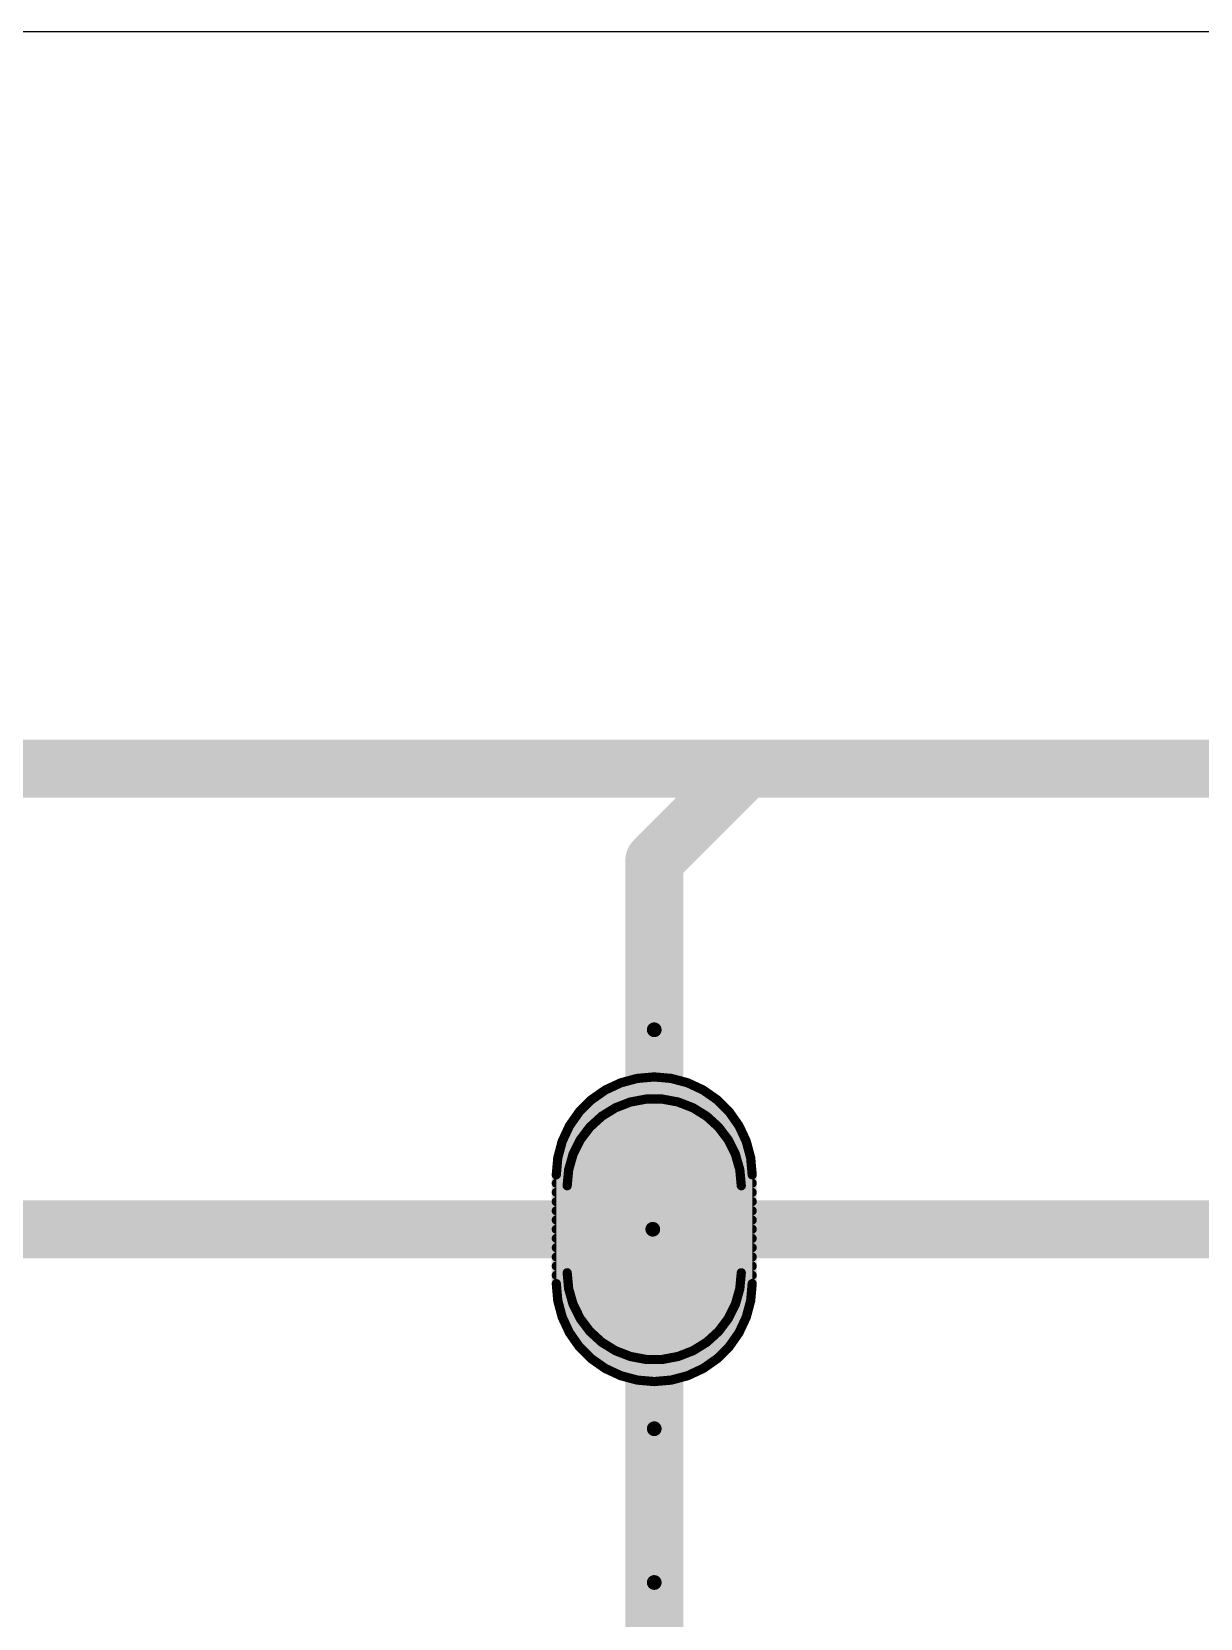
# Model space of a CAD drawing. Extents: x 1 to 105, y 18 to 66.
# Drawn here: x 34.6 to 50.71, y 44.17 to 66.04 of the extents above; entities that cross this region are included whole.
import ezdxf

# ---------------------------------------------------------------- set-up
doc = ezdxf.new("R2010")
doc.units = 0
for name, color, linetype in [('17', 122, 'CONTINUOUS'), ('2', 41, 'CONTINUOUS'), ('20', 31, 'CONTINUOUS'), ('23', 53, 'CONTINUOUS'), ('29', 251, 'CONTINUOUS'), ('30', 251, 'CONTINUOUS'), ('4', 41, 'CONTINUOUS'), ('44', 251, 'CONTINUOUS'), ('5', 83, 'CONTINUOUS')]:
    doc.layers.add(name, color=color, linetype=linetype)

# ---------------------------------------------------------------- blocks, each defined once
blk = doc.blocks.new('RECT')
blk.add_solid([(-0.5, -0.5), (0.5, -0.5), (-0.5, 0.5), (0.5, 0.5)])
blk = doc.blocks.new('ROUNDP')
at = {"const_width": 0.5}
blk.add_lwpolyline([(0, -0.25, 1), (0, 0.25, 1), (0, -0.25)], format="xyb", dxfattribs=at)

msp = doc.modelspace()

# ---------------------------------------------------------------- linework, layer by layer
at = {"layer": '2', "const_width": 0.127}
for points in [[(42.9456, 51.6095), (42.7183, 51.5486)], [(42.7683, 51.562), (43.5917, 51.562)], [(43.18, 51.63), (42.9456, 51.6095)], [(43.4144, 51.6095), (43.18, 51.63)], [(43.6417, 51.5486), (43.4144, 51.6095)], [(42.505, 51.4491), (42.3122, 51.3142)], [(42.4848, 51.435), (43.8752, 51.435)], [(42.7183, 51.5486), (42.505, 51.4491)], [(43.855, 51.4491), (43.6417, 51.5486)], [(44.0478, 51.3142), (43.855, 51.4491)], [(42.1458, 51.1478), (42.0109, 50.955)], [(42.3122, 51.3142), (42.1458, 51.1478)], [(42.1791, 51.181), (44.1809, 51.181)], [(42.3061, 51.308), (44.0539, 51.308)], [(44.2142, 51.1478), (44.0478, 51.3142)], [(44.3491, 50.955), (44.2142, 51.1478)], [(42.0109, 50.955), (41.9114, 50.7417)], [(41.9978, 50.927), (44.3622, 50.927)], [(42.0802, 51.054), (44.2798, 51.054)], [(44.4486, 50.7417), (44.3491, 50.955)], [(41.9114, 50.7417), (41.8505, 50.5144)], [(41.9386, 50.8), (44.4214, 50.8)], [(44.5095, 50.5144), (44.4486, 50.7417)], [(41.8505, 50.5144), (41.83, 50.28)], [(41.859, 50.546), (44.501, 50.546)], [(41.893, 50.673), (44.467, 50.673)], [(44.53, 50.28), (44.5095, 50.5144)], [(41.83, 50.28), (41.83, 48.78)], [(41.8311, 50.292), (44.529, 50.292)], [(41.8422, 50.419), (44.5178, 50.419)], [(44.53, 48.78), (44.53, 50.28)], [(41.83, 50.165), (44.53, 50.165)], [(41.83, 50.038), (44.53, 50.038)], [(41.83, 49.911), (44.53, 49.911)], [(41.83, 49.784), (44.53, 49.784)], [(41.83, 49.657), (44.53, 49.657)], [(41.83, 49.53), (44.53, 49.53)], [(41.83, 49.403), (44.53, 49.403)], [(41.83, 49.276), (44.53, 49.276)], [(41.83, 49.149), (44.53, 49.149)], [(41.83, 49.022), (44.53, 49.022)], [(41.83, 48.895), (44.53, 48.895)], [(41.83, 48.78), (41.8505, 48.5456)], [(41.831, 48.768), (44.529, 48.768)], [(44.5095, 48.5456), (44.53, 48.78)], [(41.8422, 48.641), (44.5178, 48.641)], [(41.8505, 48.5456), (41.9114, 48.3183)], [(41.859, 48.514), (44.501, 48.514)], [(44.4486, 48.3183), (44.5095, 48.5456)], [(41.893, 48.387), (44.467, 48.387)], [(41.9114, 48.3183), (42.0109, 48.105)], [(44.3491, 48.105), (44.4486, 48.3183)], [(41.9386, 48.26), (44.4214, 48.26)], [(41.9978, 48.133), (44.3622, 48.133)], [(42.0109, 48.105), (42.1458, 47.9122)], [(44.2142, 47.9122), (44.3491, 48.105)], [(42.0802, 48.006), (44.2798, 48.006)], [(42.1458, 47.9122), (42.3122, 47.7458)], [(42.1791, 47.879), (44.1809, 47.879)], [(44.0478, 47.7458), (44.2142, 47.9122)], [(42.3061, 47.752), (44.0539, 47.752)], [(42.3122, 47.7458), (42.505, 47.6109)], [(42.4848, 47.625), (43.8752, 47.625)], [(43.855, 47.6109), (44.0478, 47.7458)], [(42.505, 47.6109), (42.7183, 47.5114)], [(42.7183, 47.5114), (42.9456, 47.4505)], [(42.7683, 47.498), (43.5917, 47.498)], [(42.9456, 47.4505), (43.18, 47.43)], [(43.18, 47.43), (43.4144, 47.4505)], [(43.4144, 47.4505), (43.6417, 47.5114)], [(43.6417, 47.5114), (43.855, 47.6109)]]:
    msp.add_lwpolyline(points, dxfattribs=at)
at = {"layer": '2', "const_width": 0.0635}
for points in [[(42.7683, 51.5938, 1), (42.7683, 51.5303)], [(42.9428, 51.6411, 1), (42.9483, 51.5779)], [(42.9538, 51.5788, 1), (42.9374, 51.6402)], [(43.1828, 51.6616, 1), (43.1772, 51.5984)], [(43.1828, 51.5984, 1), (43.1772, 51.6616)], [(43.4226, 51.6402, 1), (43.4062, 51.5788)], [(43.4117, 51.5779, 1), (43.4172, 51.6411)], [(43.5917, 51.5303, 1), (43.5917, 51.5938)], [(42.4848, 51.4668, 1), (42.4848, 51.4032)], [(42.4916, 51.4779, 1), (42.5184, 51.4204)], [(42.5232, 51.4231, 1), (42.4868, 51.4751)], [(42.7101, 51.5793, 1), (42.7265, 51.5179)], [(42.7317, 51.5198, 1), (42.7049, 51.5774)], [(43.6551, 51.5774, 1), (43.6283, 51.5198)], [(43.6335, 51.5179, 1), (43.6499, 51.5793)], [(43.8732, 51.4751, 1), (43.8368, 51.4231)], [(43.8416, 51.4204, 1), (43.8684, 51.4779)], [(43.8752, 51.4032, 1), (43.8752, 51.4668)], [(42.1234, 51.1702, 1), (42.1683, 51.1253)], [(42.1718, 51.1296, 1), (42.1198, 51.166)], [(42.1791, 51.2128, 1), (42.1791, 51.1493)], [(42.3061, 51.3398, 1), (42.3061, 51.2762)], [(42.294, 51.3402, 1), (42.3304, 51.2882)], [(42.3347, 51.2917, 1), (42.2898, 51.3366)], [(44.0702, 51.3366, 1), (44.0253, 51.2917)], [(44.0296, 51.2882, 1), (44.066, 51.3402)], [(44.0539, 51.2762, 1), (44.0539, 51.3398)], [(44.1809, 51.1493, 1), (44.1809, 51.2128)], [(44.2402, 51.166, 1), (44.1882, 51.1296)], [(44.1917, 51.1253, 1), (44.2366, 51.1702)], [(41.9978, 50.9588, 1), (41.9978, 50.8952)], [(41.9849, 50.9732, 1), (42.0369, 50.9368)], [(42.0396, 50.9416, 1), (41.9821, 50.9684)], [(42.0802, 51.0858, 1), (42.0802, 51.0222)], [(44.2798, 51.0222, 1), (44.2798, 51.0858)], [(44.3779, 50.9684, 1), (44.3204, 50.9416)], [(44.3231, 50.9368, 1), (44.3751, 50.9732)], [(44.3622, 50.8952, 1), (44.3622, 50.9588)], [(41.8826, 50.7551, 1), (41.9402, 50.7283)], [(41.9421, 50.7335, 1), (41.8807, 50.7499)], [(41.9386, 50.8318, 1), (41.9386, 50.7683)], [(44.4793, 50.7499, 1), (44.4179, 50.7335)], [(44.4198, 50.7283, 1), (44.4774, 50.7551)], [(44.4214, 50.7683, 1), (44.4214, 50.8318)], [(41.8198, 50.5226, 1), (41.8812, 50.5062)], [(41.8821, 50.5117, 1), (41.8189, 50.5172)], [(41.859, 50.5778, 1), (41.859, 50.5142)], [(41.893, 50.7048, 1), (41.893, 50.6412)], [(44.467, 50.6412, 1), (44.467, 50.7048)], [(44.5411, 50.5172, 1), (44.4779, 50.5117)], [(44.4788, 50.5062, 1), (44.5402, 50.5226)], [(44.501, 50.5142, 1), (44.501, 50.5778)], [(41.8618, 50.28, 1), (41.7983, 50.28)], [(41.7984, 50.2828, 1), (41.8616, 50.2772)], [(41.8311, 50.3238, 1), (41.8311, 50.2602)], [(41.8422, 50.4508, 1), (41.8422, 50.3873)], [(44.5618, 50.28, 1), (44.4982, 50.28)], [(44.4984, 50.2772, 1), (44.5616, 50.2828)], [(44.5178, 50.3873, 1), (44.5178, 50.4508)], [(44.529, 50.2602, 1), (44.529, 50.3238)], [(41.83, 50.1968, 1), (41.83, 50.1332)], [(41.83, 50.0698, 1), (41.83, 50.0063)], [(44.53, 50.1332, 1), (44.53, 50.1968)], [(44.53, 50.0063, 1), (44.53, 50.0698)], [(41.83, 49.9428, 1), (41.83, 49.8792)], [(44.53, 49.8792, 1), (44.53, 49.9428)], [(41.83, 49.8158, 1), (41.83, 49.7522)], [(41.83, 49.6888, 1), (41.83, 49.6253)], [(44.53, 49.7522, 1), (44.53, 49.8158)], [(44.53, 49.6253, 1), (44.53, 49.6888)], [(41.83, 49.5618, 1), (41.83, 49.4982)], [(41.83, 49.4348, 1), (41.83, 49.3713)], [(44.53, 49.4982, 1), (44.53, 49.5618)], [(44.53, 49.3713, 1), (44.53, 49.4348)], [(41.83, 49.3078, 1), (41.83, 49.2443)], [(44.53, 49.2443, 1), (44.53, 49.3078)], [(41.83, 49.1808, 1), (41.83, 49.1172)], [(41.83, 49.0538, 1), (41.83, 48.9903)], [(44.53, 49.1172, 1), (44.53, 49.1808)], [(44.53, 48.9903, 1), (44.53, 49.0538)], [(41.83, 48.9268, 1), (41.83, 48.8633)], [(41.8616, 48.7828, 1), (41.7984, 48.7772)], [(41.7983, 48.78, 1), (41.8618, 48.78)], [(41.831, 48.7998, 1), (41.831, 48.7362)], [(44.4982, 48.78, 1), (44.5618, 48.78)], [(44.5616, 48.7772, 1), (44.4984, 48.7828)], [(44.529, 48.7362, 1), (44.529, 48.7998)], [(44.53, 48.8633, 1), (44.53, 48.9268)], [(41.8422, 48.6728, 1), (41.8422, 48.6093)], [(41.8812, 48.5538, 1), (41.8198, 48.5374)], [(41.8189, 48.5428, 1), (41.8821, 48.5483)], [(41.859, 48.5458, 1), (41.859, 48.4823)], [(44.4779, 48.5483, 1), (44.5411, 48.5428)], [(44.5402, 48.5374, 1), (44.4788, 48.5538)], [(44.501, 48.4823, 1), (44.501, 48.5458)], [(44.5178, 48.6093, 1), (44.5178, 48.6728)], [(41.893, 48.4188, 1), (41.893, 48.3552)], [(41.9402, 48.3317, 1), (41.8826, 48.3049)], [(41.8807, 48.3101, 1), (41.9421, 48.3265)], [(44.4179, 48.3265, 1), (44.4793, 48.3101)], [(44.4774, 48.3049, 1), (44.4198, 48.3317)], [(44.467, 48.3552, 1), (44.467, 48.4188)], [(41.9386, 48.2918, 1), (41.9386, 48.2283)], [(41.9978, 48.1648, 1), (41.9978, 48.1013)], [(42.0369, 48.1232, 1), (41.9849, 48.0868)], [(41.9821, 48.0916, 1), (42.0396, 48.1184)], [(44.3204, 48.1184, 1), (44.3779, 48.0916)], [(44.3751, 48.0868, 1), (44.3231, 48.1232)], [(44.3622, 48.1013, 1), (44.3622, 48.1648)], [(44.4214, 48.2283, 1), (44.4214, 48.2918)], [(42.0802, 48.0378, 1), (42.0802, 47.9742)], [(42.1683, 47.9347, 1), (42.1234, 47.8898)], [(42.1198, 47.894, 1), (42.1718, 47.9304)], [(42.1791, 47.9108, 1), (42.1791, 47.8473)], [(44.1809, 47.8473, 1), (44.1809, 47.9108)], [(44.1882, 47.9304, 1), (44.2402, 47.894)], [(44.2366, 47.8898, 1), (44.1917, 47.9347)], [(44.2798, 47.9742, 1), (44.2798, 48.0378)], [(42.3061, 47.7838, 1), (42.3061, 47.7203)], [(42.3304, 47.7718, 1), (42.294, 47.7198)], [(42.2898, 47.7234, 1), (42.3347, 47.7683)], [(42.4848, 47.6568, 1), (42.4848, 47.5932)], [(43.8752, 47.5932, 1), (43.8752, 47.6568)], [(44.0253, 47.7683, 1), (44.0702, 47.7234)], [(44.066, 47.7198, 1), (44.0296, 47.7718)], [(44.0539, 47.7203, 1), (44.0539, 47.7838)], [(42.5184, 47.6396, 1), (42.4916, 47.5821)], [(42.4868, 47.5849, 1), (42.5232, 47.6369)], [(42.7265, 47.5421, 1), (42.7101, 47.4807)], [(42.7049, 47.4826, 1), (42.7317, 47.5402)], [(42.7683, 47.5298, 1), (42.7683, 47.4663)], [(42.9483, 47.4821, 1), (42.9428, 47.4189)], [(42.9374, 47.4198, 1), (42.9538, 47.4812)], [(43.1772, 47.4616, 1), (43.1828, 47.3984)], [(43.1772, 47.3984, 1), (43.1828, 47.4616)], [(43.4062, 47.4812, 1), (43.4226, 47.4198)], [(43.4172, 47.4189, 1), (43.4117, 47.4821)], [(43.5917, 47.4663, 1), (43.5917, 47.5298)], [(43.6283, 47.5402, 1), (43.6551, 47.4826)], [(43.6499, 47.4807, 1), (43.6335, 47.5421)], [(43.8368, 47.6369, 1), (43.8732, 47.5849)], [(43.8684, 47.5821, 1), (43.8416, 47.6396)]]:
    msp.add_lwpolyline(points, format="xyb", dxfattribs=at)
at = {"layer": '20'}
msp.add_line((105.39, 66.04), (5.08, 66.04), dxfattribs=at)
at = {"layer": '23'}
msp.add_point((43.18, 49.53), dxfattribs=at)
at = {"layer": '4'}
for points, const_width in [([(33.02, 55.88), (44.45, 55.88)], 0.8), ([(43.18, 54.61), (44.45, 55.88)], 0.8), ([(44.45, 55.88), (55.88, 55.88)], 0.8), ([(43.18, 52.28), (43.18, 54.61)], 0.8), ([(42.6451, 51.2042), (42.4568, 51.0876)], 0.127), ([(42.6076, 51.181), (43.7524, 51.181)], 0.127), ([(42.8516, 51.2842), (42.6451, 51.2042)], 0.127), ([(43.0693, 51.3249), (42.8516, 51.2842)], 0.127), ([(42.979, 51.308), (43.381, 51.308)], 0.127), ([(43.2907, 51.3249), (43.0693, 51.3249)], 0.127), ([(43.5084, 51.2842), (43.2907, 51.3249)], 0.127), ([(43.7149, 51.2042), (43.5084, 51.2842)], 0.127), ([(43.9032, 51.0876), (43.7149, 51.2042)], 0.127), ([(42.2932, 50.9384), (42.1597, 50.7617)], 0.127), ([(42.2846, 50.927), (44.0754, 50.927)], 0.127), ([(42.4568, 51.0876), (42.2932, 50.9384)], 0.127), ([(42.42, 51.054), (43.94, 51.054)], 0.127), ([(44.0668, 50.9384), (43.9032, 51.0876)], 0.127), ([(44.2003, 50.7617), (44.0668, 50.9384)], 0.127), ([(42.1597, 50.7617), (42.061, 50.5635)], 0.127), ([(42.1887, 50.8), (44.1714, 50.8)], 0.127), ([(44.299, 50.5635), (44.2003, 50.7617)], 0.127), ([(42.061, 50.5635), (42.0004, 50.3505)], 0.127), ([(42.0561, 50.546), (44.3039, 50.546)], 0.127), ([(42.1156, 50.673), (44.2444, 50.673)], 0.127), ([(44.3596, 50.3505), (44.299, 50.5635)], 0.127), ([(42.0004, 50.3505), (41.98, 50.13)], 0.127), ([(41.995, 50.292), (44.365, 50.292)], 0.127), ([(42.0199, 50.419), (44.3401, 50.419)], 0.127), ([(44.38, 50.13), (44.3596, 50.3505)], 0.127), ([(41.98, 50.13), (44.38, 50.13)], 0.127), ([(41.9832, 50.165), (44.3768, 50.165)], 0.127), ([(42.0004, 48.7095), (41.98, 48.93)], 0.127), ([(41.98, 48.93), (44.38, 48.93)], 0.127), ([(41.9832, 48.895), (44.3768, 48.895)], 0.127), ([(41.995, 48.768), (44.365, 48.768)], 0.127), ([(44.38, 48.93), (44.3596, 48.7095)], 0.127), ([(42.061, 48.4965), (42.0004, 48.7095)], 0.127), ([(42.0199, 48.641), (44.3401, 48.641)], 0.127), ([(42.0561, 48.514), (44.3039, 48.514)], 0.127), ([(42.1597, 48.2983), (42.061, 48.4965)], 0.127), ([(44.299, 48.4965), (44.2003, 48.2983)], 0.127), ([(44.3596, 48.7095), (44.299, 48.4965)], 0.127), ([(42.1156, 48.387), (44.2444, 48.387)], 0.127), ([(42.2932, 48.1216), (42.1597, 48.2983)], 0.127), ([(44.2003, 48.2983), (44.0668, 48.1216)], 0.127), ([(42.1887, 48.26), (44.1714, 48.26)], 0.127), ([(42.2846, 48.133), (44.0754, 48.133)], 0.127), ([(42.4568, 47.9724), (42.2932, 48.1216)], 0.127), ([(44.0668, 48.1216), (43.9032, 47.9724)], 0.127), ([(42.42, 48.006), (43.94, 48.006)], 0.127), ([(42.6451, 47.8558), (42.4568, 47.9724)], 0.127), ([(42.6076, 47.879), (43.7524, 47.879)], 0.127), ([(42.8516, 47.7758), (42.6451, 47.8558)], 0.127), ([(43.7149, 47.8558), (43.5084, 47.7758)], 0.127), ([(43.9032, 47.9724), (43.7149, 47.8558)], 0.127), ([(43.0693, 47.7351), (42.8516, 47.7758)], 0.127), ([(42.979, 47.752), (43.381, 47.752)], 0.127), ([(43.2907, 47.7351), (43.0693, 47.7351)], 0.127), ([(43.5084, 47.7758), (43.2907, 47.7351)], 0.127), ([(43.18, 46.78), (43.18, 44.66)], 0.8)]:
    msp.add_lwpolyline(points, dxfattribs=dict(at, const_width=const_width))
for points, const_width in [([(44.45, 56.08, 1), (44.45, 55.68)], 0.4), ([(44.5914, 55.7386, 1), (44.3086, 56.0214)], 0.4), ([(44.45, 55.68, 1), (44.45, 56.08)], 0.4), ([(43.38, 54.61, 1), (42.98, 54.61)], 0.4), ([(43.0386, 54.7514, 1), (43.3214, 54.4686)], 0.4), ([(42.98, 52.28, 1), (43.38, 52.28)], 0.4), ([(42.6076, 51.2128, 1), (42.6076, 51.1493)], 0.0635), ([(42.6336, 51.2338, 1), (42.6566, 51.1746)], 0.0635), ([(42.6618, 51.1772, 1), (42.6284, 51.2312)], 0.0635), ([(42.8458, 51.3154, 1), (42.8574, 51.253)], 0.0635), ([(42.8631, 51.2546, 1), (42.8401, 51.3138)], 0.0635), ([(42.979, 51.3398, 1), (42.979, 51.2762)], 0.0635), ([(43.0693, 51.3566, 1), (43.0693, 51.2931)], 0.0635), ([(43.0751, 51.2937, 1), (43.0634, 51.3561)], 0.0635), ([(43.2966, 51.3561, 1), (43.2849, 51.2937)], 0.0635), ([(43.2907, 51.2931, 1), (43.2907, 51.3566)], 0.0635), ([(43.381, 51.2762, 1), (43.381, 51.3398)], 0.0635), ([(43.5199, 51.3138, 1), (43.4969, 51.2546)], 0.0635), ([(43.5026, 51.253, 1), (43.5142, 51.3154)], 0.0635), ([(43.7316, 51.2312, 1), (43.6982, 51.1772)], 0.0635), ([(43.7034, 51.1746, 1), (43.7264, 51.2338)], 0.0635), ([(43.7524, 51.1493, 1), (43.7524, 51.2128)], 0.0635), ([(42.2846, 50.9588, 1), (42.2846, 50.8952)], 0.0635), ([(42.2718, 50.9619, 1), (42.3146, 50.915)], 0.0635), ([(42.3185, 50.9193, 1), (42.2679, 50.9576)], 0.0635), ([(42.42, 51.0858, 1), (42.42, 51.0222)], 0.0635), ([(42.4401, 51.1146, 1), (42.4736, 51.0606)], 0.0635), ([(42.4782, 51.0642, 1), (42.4354, 51.1111)], 0.0635), ([(43.9246, 51.1111, 1), (43.8818, 51.0642)], 0.0635), ([(43.8864, 51.0606, 1), (43.9199, 51.1146)], 0.0635), ([(43.94, 51.0222, 1), (43.94, 51.0858)], 0.0635), ([(44.0921, 50.9576, 1), (44.0415, 50.9193)], 0.0635), ([(44.0454, 50.915, 1), (44.0882, 50.9619)], 0.0635), ([(44.0754, 50.8952, 1), (44.0754, 50.9588)], 0.0635), ([(42.1344, 50.7809, 1), (42.1851, 50.7426)], 0.0635), ([(42.1882, 50.7476, 1), (42.1313, 50.7759)], 0.0635), ([(42.1887, 50.8318, 1), (42.1887, 50.7683)], 0.0635), ([(44.2287, 50.7759, 1), (44.1718, 50.7476)], 0.0635), ([(44.1714, 50.7683, 1), (44.1714, 50.8318)], 0.0635), ([(44.1749, 50.7426, 1), (44.2256, 50.7809)], 0.0635), ([(42.0561, 50.5778, 1), (42.0561, 50.5142)], 0.0635), ([(42.0326, 50.5776, 1), (42.0895, 50.5493)], 0.0635), ([(42.0916, 50.5548, 1), (42.0305, 50.5722)], 0.0635), ([(42.1156, 50.7048, 1), (42.1156, 50.6412)], 0.0635), ([(44.2444, 50.6412, 1), (44.2444, 50.7048)], 0.0635), ([(44.3295, 50.5722, 1), (44.2684, 50.5548)], 0.0635), ([(44.2705, 50.5493, 1), (44.3274, 50.5776)], 0.0635), ([(44.3039, 50.5142, 1), (44.3039, 50.5778)], 0.0635), ([(41.995, 50.3238, 1), (41.995, 50.2602)], 0.0635), ([(41.9699, 50.3592, 1), (42.031, 50.3418)], 0.0635), ([(42.032, 50.3476, 1), (41.9688, 50.3534)], 0.0635), ([(42.0199, 50.4508, 1), (42.0199, 50.3873)], 0.0635), ([(44.3912, 50.3534, 1), (44.328, 50.3476)], 0.0635), ([(44.329, 50.3418, 1), (44.3901, 50.3592)], 0.0635), ([(44.3401, 50.3873, 1), (44.3401, 50.4508)], 0.0635), ([(44.365, 50.2602, 1), (44.365, 50.3238)], 0.0635), ([(41.98, 50.1618, 1), (41.98, 50.0983)], 0.0635), ([(41.9484, 50.1329, 1), (42.0116, 50.1271)], 0.0635), ([(41.9832, 50.1968, 1), (41.9832, 50.1332)], 0.0635), ([(44.3484, 50.1271, 1), (44.4116, 50.1329)], 0.0635), ([(44.3768, 50.1332, 1), (44.3768, 50.1968)], 0.0635), ([(44.38, 50.0983, 1), (44.38, 50.1618)], 0.0635), ([(41.98, 48.9618, 1), (41.98, 48.8982)], 0.0635), ([(42.0116, 48.9329, 1), (41.9484, 48.9271)], 0.0635), ([(41.9832, 48.9268, 1), (41.9832, 48.8633)], 0.0635), ([(41.995, 48.7998, 1), (41.995, 48.7362)], 0.0635), ([(44.4116, 48.9271, 1), (44.3484, 48.9329)], 0.0635), ([(44.365, 48.7362, 1), (44.365, 48.7998)], 0.0635), ([(44.3768, 48.8633, 1), (44.3768, 48.9268)], 0.0635), ([(44.38, 48.8982, 1), (44.38, 48.9618)], 0.0635), ([(42.031, 48.7182, 1), (41.9699, 48.7008)], 0.0635), ([(41.9688, 48.7066, 1), (42.032, 48.7124)], 0.0635), ([(42.0199, 48.6728, 1), (42.0199, 48.6093)], 0.0635), ([(42.0561, 48.5458, 1), (42.0561, 48.4823)], 0.0635), ([(42.0895, 48.5107, 1), (42.0326, 48.4824)], 0.0635), ([(44.3274, 48.4824, 1), (44.2705, 48.5107)], 0.0635), ([(44.3039, 48.4823, 1), (44.3039, 48.5458)], 0.0635), ([(44.328, 48.7124, 1), (44.3912, 48.7066)], 0.0635), ([(44.3901, 48.7008, 1), (44.329, 48.7182)], 0.0635), ([(44.3401, 48.6093, 1), (44.3401, 48.6728)], 0.0635), ([(42.0305, 48.4878, 1), (42.0916, 48.5052)], 0.0635), ([(42.1156, 48.4188, 1), (42.1156, 48.3552)], 0.0635), ([(42.1851, 48.3174, 1), (42.1344, 48.2791)], 0.0635), ([(42.1313, 48.2841, 1), (42.1882, 48.3124)], 0.0635), ([(44.1718, 48.3124, 1), (44.2287, 48.2841)], 0.0635), ([(44.2256, 48.2791, 1), (44.1749, 48.3174)], 0.0635), ([(44.2444, 48.3552, 1), (44.2444, 48.4188)], 0.0635), ([(44.2684, 48.5052, 1), (44.3295, 48.4878)], 0.0635), ([(42.1887, 48.2918, 1), (42.1887, 48.2283)], 0.0635), ([(42.2846, 48.1648, 1), (42.2846, 48.1013)], 0.0635), ([(42.3146, 48.145, 1), (42.2718, 48.0981)], 0.0635), ([(42.2679, 48.1024, 1), (42.3185, 48.1407)], 0.0635), ([(44.0415, 48.1407, 1), (44.0921, 48.1024)], 0.0635), ([(44.0882, 48.0981, 1), (44.0454, 48.145)], 0.0635), ([(44.0754, 48.1013, 1), (44.0754, 48.1648)], 0.0635), ([(44.1714, 48.2283, 1), (44.1714, 48.2918)], 0.0635), ([(42.42, 48.0378, 1), (42.42, 47.9742)], 0.0635), ([(42.4736, 47.9994, 1), (42.4401, 47.9454)], 0.0635), ([(42.4354, 47.9489, 1), (42.4782, 47.9958)], 0.0635), ([(42.6076, 47.9108, 1), (42.6076, 47.8473)], 0.0635), ([(42.6566, 47.8854, 1), (42.6336, 47.8262)], 0.0635), ([(42.6284, 47.8288, 1), (42.6618, 47.8828)], 0.0635), ([(43.6982, 47.8828, 1), (43.7316, 47.8288)], 0.0635), ([(43.7264, 47.8262, 1), (43.7034, 47.8854)], 0.0635), ([(43.7524, 47.8473, 1), (43.7524, 47.9108)], 0.0635), ([(43.8818, 47.9958, 1), (43.9246, 47.9489)], 0.0635), ([(43.9199, 47.9454, 1), (43.8864, 47.9994)], 0.0635), ([(43.94, 47.9742, 1), (43.94, 48.0378)], 0.0635), ([(42.8574, 47.807, 1), (42.8458, 47.7446)], 0.0635), ([(42.8401, 47.7462, 1), (42.8631, 47.8054)], 0.0635), ([(42.979, 47.7838, 1), (42.979, 47.7203)], 0.0635), ([(43.0693, 47.7669, 1), (43.0693, 47.7034)], 0.0635), ([(43.0634, 47.7039, 1), (43.0751, 47.7663)], 0.0635), ([(43.2849, 47.7663, 1), (43.2966, 47.7039)], 0.0635), ([(43.2907, 47.7034, 1), (43.2907, 47.7669)], 0.0635), ([(43.381, 47.7203, 1), (43.381, 47.7838)], 0.0635), ([(43.4969, 47.8054, 1), (43.5199, 47.7462)], 0.0635), ([(43.5142, 47.7446, 1), (43.5026, 47.807)], 0.0635), ([(43.38, 46.78, 1), (42.98, 46.78)], 0.4), ([(42.98, 44.66, 1), (43.38, 44.66)], 0.4)]:
    msp.add_lwpolyline(points, format="xyb", dxfattribs=dict(at, const_width=const_width))
at = {"layer": '44'}
for centre in [(43.18, 52.28), (43.16, 49.53), (43.18, 46.78), (43.18, 44.66)]:
    msp.add_circle(centre, 0, dxfattribs=at)
at = {"layer": '5'}
for points, const_width in [([(42.9456, 51.6095), (42.7183, 51.5486)], 0.127), ([(42.7683, 51.562), (43.5917, 51.562)], 0.127), ([(43.18, 51.63), (42.9456, 51.6095)], 0.127), ([(43.4144, 51.6095), (43.18, 51.63)], 0.127), ([(43.6417, 51.5486), (43.4144, 51.6095)], 0.127), ([(42.505, 51.4491), (42.3122, 51.3142)], 0.127), ([(42.4848, 51.435), (43.8752, 51.435)], 0.127), ([(42.7183, 51.5486), (42.505, 51.4491)], 0.127), ([(43.855, 51.4491), (43.6417, 51.5486)], 0.127), ([(44.0478, 51.3142), (43.855, 51.4491)], 0.127), ([(42.1458, 51.1478), (42.0109, 50.955)], 0.127), ([(42.3122, 51.3142), (42.1458, 51.1478)], 0.127), ([(42.1791, 51.181), (44.1809, 51.181)], 0.127), ([(42.3061, 51.308), (44.0539, 51.308)], 0.127), ([(44.2142, 51.1478), (44.0478, 51.3142)], 0.127), ([(44.3491, 50.955), (44.2142, 51.1478)], 0.127), ([(42.0109, 50.955), (41.9114, 50.7417)], 0.127), ([(41.9978, 50.927), (44.3622, 50.927)], 0.127), ([(42.0802, 51.054), (44.2798, 51.054)], 0.127), ([(44.4486, 50.7417), (44.3491, 50.955)], 0.127), ([(41.9114, 50.7417), (41.8505, 50.5144)], 0.127), ([(41.9386, 50.8), (44.4214, 50.8)], 0.127), ([(44.5095, 50.5144), (44.4486, 50.7417)], 0.127), ([(41.8505, 50.5144), (41.83, 50.28)], 0.127), ([(41.859, 50.546), (44.501, 50.546)], 0.127), ([(41.893, 50.673), (44.467, 50.673)], 0.127), ([(44.53, 50.28), (44.5095, 50.5144)], 0.127), ([(41.83, 50.28), (41.83, 48.78)], 0.127), ([(41.8311, 50.292), (44.529, 50.292)], 0.127), ([(41.8422, 50.419), (44.5178, 50.419)], 0.127), ([(44.53, 48.78), (44.53, 50.28)], 0.127), ([(41.83, 50.165), (44.53, 50.165)], 0.127), ([(41.83, 50.038), (44.53, 50.038)], 0.127), ([(43.16, 49.53), (31.73, 49.53)], 0.8), ([(41.83, 49.911), (44.53, 49.911)], 0.127), ([(54.59, 49.53), (43.16, 49.53)], 0.8), ([(41.83, 49.784), (44.53, 49.784)], 0.127), ([(41.83, 49.657), (44.53, 49.657)], 0.127), ([(41.83, 49.53), (44.53, 49.53)], 0.127), ([(41.83, 49.403), (44.53, 49.403)], 0.127), ([(41.83, 49.276), (44.53, 49.276)], 0.127), ([(41.83, 49.149), (44.53, 49.149)], 0.127), ([(41.83, 49.022), (44.53, 49.022)], 0.127), ([(41.83, 48.895), (44.53, 48.895)], 0.127), ([(41.83, 48.78), (41.8505, 48.5456)], 0.127), ([(41.831, 48.768), (44.529, 48.768)], 0.127), ([(44.5095, 48.5456), (44.53, 48.78)], 0.127), ([(41.8422, 48.641), (44.5178, 48.641)], 0.127), ([(41.8505, 48.5456), (41.9114, 48.3183)], 0.127), ([(41.859, 48.514), (44.501, 48.514)], 0.127), ([(44.4486, 48.3183), (44.5095, 48.5456)], 0.127), ([(41.893, 48.387), (44.467, 48.387)], 0.127), ([(41.9114, 48.3183), (42.0109, 48.105)], 0.127), ([(44.3491, 48.105), (44.4486, 48.3183)], 0.127), ([(41.9386, 48.26), (44.4214, 48.26)], 0.127), ([(41.9978, 48.133), (44.3622, 48.133)], 0.127), ([(42.0109, 48.105), (42.1458, 47.9122)], 0.127), ([(44.2142, 47.9122), (44.3491, 48.105)], 0.127), ([(42.0802, 48.006), (44.2798, 48.006)], 0.127), ([(42.1458, 47.9122), (42.3122, 47.7458)], 0.127), ([(42.1791, 47.879), (44.1809, 47.879)], 0.127), ([(44.0478, 47.7458), (44.2142, 47.9122)], 0.127), ([(42.3061, 47.752), (44.0539, 47.752)], 0.127), ([(42.3122, 47.7458), (42.505, 47.6109)], 0.127), ([(42.4848, 47.625), (43.8752, 47.625)], 0.127), ([(43.855, 47.6109), (44.0478, 47.7458)], 0.127), ([(42.505, 47.6109), (42.7183, 47.5114)], 0.127), ([(42.7183, 47.5114), (42.9456, 47.4505)], 0.127), ([(42.7683, 47.498), (43.5917, 47.498)], 0.127), ([(42.9456, 47.4505), (43.18, 47.43)], 0.127), ([(43.18, 47.43), (43.4144, 47.4505)], 0.127), ([(43.4144, 47.4505), (43.6417, 47.5114)], 0.127), ([(43.6417, 47.5114), (43.855, 47.6109)], 0.127)]:
    msp.add_lwpolyline(points, dxfattribs=dict(at, const_width=const_width))
for points, const_width in [([(42.7683, 51.5938, 1), (42.7683, 51.5303)], 0.0635), ([(42.9428, 51.6411, 1), (42.9483, 51.5779)], 0.0635), ([(42.9538, 51.5788, 1), (42.9374, 51.6402)], 0.0635), ([(43.1828, 51.6616, 1), (43.1772, 51.5984)], 0.0635), ([(43.1828, 51.5984, 1), (43.1772, 51.6616)], 0.0635), ([(43.4226, 51.6402, 1), (43.4062, 51.5788)], 0.0635), ([(43.4117, 51.5779, 1), (43.4172, 51.6411)], 0.0635), ([(43.5917, 51.5303, 1), (43.5917, 51.5938)], 0.0635), ([(42.4848, 51.4668, 1), (42.4848, 51.4032)], 0.0635), ([(42.4916, 51.4779, 1), (42.5184, 51.4204)], 0.0635), ([(42.5232, 51.4231, 1), (42.4868, 51.4751)], 0.0635), ([(42.7101, 51.5793, 1), (42.7265, 51.5179)], 0.0635), ([(42.7317, 51.5198, 1), (42.7049, 51.5774)], 0.0635), ([(43.6551, 51.5774, 1), (43.6283, 51.5198)], 0.0635), ([(43.6335, 51.5179, 1), (43.6499, 51.5793)], 0.0635), ([(43.8732, 51.4751, 1), (43.8368, 51.4231)], 0.0635), ([(43.8416, 51.4204, 1), (43.8684, 51.4779)], 0.0635), ([(43.8752, 51.4032, 1), (43.8752, 51.4668)], 0.0635), ([(42.1234, 51.1702, 1), (42.1683, 51.1253)], 0.0635), ([(42.1718, 51.1296, 1), (42.1198, 51.166)], 0.0635), ([(42.1791, 51.2128, 1), (42.1791, 51.1493)], 0.0635), ([(42.3061, 51.3398, 1), (42.3061, 51.2762)], 0.0635), ([(42.294, 51.3402, 1), (42.3304, 51.2882)], 0.0635), ([(42.3347, 51.2917, 1), (42.2898, 51.3366)], 0.0635), ([(44.0702, 51.3366, 1), (44.0253, 51.2917)], 0.0635), ([(44.0296, 51.2882, 1), (44.066, 51.3402)], 0.0635), ([(44.0539, 51.2762, 1), (44.0539, 51.3398)], 0.0635), ([(44.1809, 51.1493, 1), (44.1809, 51.2128)], 0.0635), ([(44.2402, 51.166, 1), (44.1882, 51.1296)], 0.0635), ([(44.1917, 51.1253, 1), (44.2366, 51.1702)], 0.0635), ([(41.9978, 50.9588, 1), (41.9978, 50.8952)], 0.0635), ([(41.9849, 50.9732, 1), (42.0369, 50.9368)], 0.0635), ([(42.0396, 50.9416, 1), (41.9821, 50.9684)], 0.0635), ([(42.0802, 51.0858, 1), (42.0802, 51.0222)], 0.0635), ([(44.2798, 51.0222, 1), (44.2798, 51.0858)], 0.0635), ([(44.3779, 50.9684, 1), (44.3204, 50.9416)], 0.0635), ([(44.3231, 50.9368, 1), (44.3751, 50.9732)], 0.0635), ([(44.3622, 50.8952, 1), (44.3622, 50.9588)], 0.0635), ([(41.8826, 50.7551, 1), (41.9402, 50.7283)], 0.0635), ([(41.9421, 50.7335, 1), (41.8807, 50.7499)], 0.0635), ([(41.9386, 50.8318, 1), (41.9386, 50.7683)], 0.0635), ([(44.4793, 50.7499, 1), (44.4179, 50.7335)], 0.0635), ([(44.4198, 50.7283, 1), (44.4774, 50.7551)], 0.0635), ([(44.4214, 50.7683, 1), (44.4214, 50.8318)], 0.0635), ([(41.8198, 50.5226, 1), (41.8812, 50.5062)], 0.0635), ([(41.8821, 50.5117, 1), (41.8189, 50.5172)], 0.0635), ([(41.859, 50.5778, 1), (41.859, 50.5142)], 0.0635), ([(41.893, 50.7048, 1), (41.893, 50.6412)], 0.0635), ([(44.467, 50.6412, 1), (44.467, 50.7048)], 0.0635), ([(44.5411, 50.5172, 1), (44.4779, 50.5117)], 0.0635), ([(44.4788, 50.5062, 1), (44.5402, 50.5226)], 0.0635), ([(44.501, 50.5142, 1), (44.501, 50.5778)], 0.0635), ([(41.8618, 50.28, 1), (41.7983, 50.28)], 0.0635), ([(41.7984, 50.2828, 1), (41.8616, 50.2772)], 0.0635), ([(41.8311, 50.3238, 1), (41.8311, 50.2602)], 0.0635), ([(41.8422, 50.4508, 1), (41.8422, 50.3873)], 0.0635), ([(44.5618, 50.28, 1), (44.4982, 50.28)], 0.0635), ([(44.4984, 50.2772, 1), (44.5616, 50.2828)], 0.0635), ([(44.5178, 50.3873, 1), (44.5178, 50.4508)], 0.0635), ([(44.529, 50.2602, 1), (44.529, 50.3238)], 0.0635), ([(41.83, 50.1968, 1), (41.83, 50.1332)], 0.0635), ([(41.83, 50.0698, 1), (41.83, 50.0063)], 0.0635), ([(44.53, 50.1332, 1), (44.53, 50.1968)], 0.0635), ([(44.53, 50.0063, 1), (44.53, 50.0698)], 0.0635), ([(41.83, 49.9428, 1), (41.83, 49.8792)], 0.0635), ([(43.16, 49.73, 1), (43.16, 49.33)], 0.4), ([(43.16, 49.33, 1), (43.16, 49.73)], 0.4), ([(44.53, 49.8792, 1), (44.53, 49.9428)], 0.0635), ([(41.83, 49.8158, 1), (41.83, 49.7522)], 0.0635), ([(41.83, 49.6888, 1), (41.83, 49.6253)], 0.0635), ([(44.53, 49.7522, 1), (44.53, 49.8158)], 0.0635), ([(44.53, 49.6253, 1), (44.53, 49.6888)], 0.0635), ([(41.83, 49.5618, 1), (41.83, 49.4982)], 0.0635), ([(41.83, 49.4348, 1), (41.83, 49.3713)], 0.0635), ([(44.53, 49.4982, 1), (44.53, 49.5618)], 0.0635), ([(44.53, 49.3713, 1), (44.53, 49.4348)], 0.0635), ([(41.83, 49.3078, 1), (41.83, 49.2443)], 0.0635), ([(44.53, 49.2443, 1), (44.53, 49.3078)], 0.0635), ([(41.83, 49.1808, 1), (41.83, 49.1172)], 0.0635), ([(41.83, 49.0538, 1), (41.83, 48.9903)], 0.0635), ([(44.53, 49.1172, 1), (44.53, 49.1808)], 0.0635), ([(44.53, 48.9903, 1), (44.53, 49.0538)], 0.0635), ([(41.83, 48.9268, 1), (41.83, 48.8633)], 0.0635), ([(41.8616, 48.7828, 1), (41.7984, 48.7772)], 0.0635), ([(41.7983, 48.78, 1), (41.8618, 48.78)], 0.0635), ([(41.831, 48.7998, 1), (41.831, 48.7362)], 0.0635), ([(44.4982, 48.78, 1), (44.5618, 48.78)], 0.0635), ([(44.5616, 48.7772, 1), (44.4984, 48.7828)], 0.0635), ([(44.529, 48.7362, 1), (44.529, 48.7998)], 0.0635), ([(44.53, 48.8633, 1), (44.53, 48.9268)], 0.0635), ([(41.8422, 48.6728, 1), (41.8422, 48.6093)], 0.0635), ([(41.8812, 48.5538, 1), (41.8198, 48.5374)], 0.0635), ([(41.8189, 48.5428, 1), (41.8821, 48.5483)], 0.0635), ([(41.859, 48.5458, 1), (41.859, 48.4823)], 0.0635), ([(44.4779, 48.5483, 1), (44.5411, 48.5428)], 0.0635), ([(44.5402, 48.5374, 1), (44.4788, 48.5538)], 0.0635), ([(44.501, 48.4823, 1), (44.501, 48.5458)], 0.0635), ([(44.5178, 48.6093, 1), (44.5178, 48.6728)], 0.0635), ([(41.893, 48.4188, 1), (41.893, 48.3552)], 0.0635), ([(41.9402, 48.3317, 1), (41.8826, 48.3049)], 0.0635), ([(41.8807, 48.3101, 1), (41.9421, 48.3265)], 0.0635), ([(44.4179, 48.3265, 1), (44.4793, 48.3101)], 0.0635), ([(44.4774, 48.3049, 1), (44.4198, 48.3317)], 0.0635), ([(44.467, 48.3552, 1), (44.467, 48.4188)], 0.0635), ([(41.9386, 48.2918, 1), (41.9386, 48.2283)], 0.0635), ([(41.9978, 48.1648, 1), (41.9978, 48.1013)], 0.0635), ([(42.0369, 48.1232, 1), (41.9849, 48.0868)], 0.0635), ([(41.9821, 48.0916, 1), (42.0396, 48.1184)], 0.0635), ([(44.3204, 48.1184, 1), (44.3779, 48.0916)], 0.0635), ([(44.3751, 48.0868, 1), (44.3231, 48.1232)], 0.0635), ([(44.3622, 48.1013, 1), (44.3622, 48.1648)], 0.0635), ([(44.4214, 48.2283, 1), (44.4214, 48.2918)], 0.0635), ([(42.0802, 48.0378, 1), (42.0802, 47.9742)], 0.0635), ([(42.1683, 47.9347, 1), (42.1234, 47.8898)], 0.0635), ([(42.1198, 47.894, 1), (42.1718, 47.9304)], 0.0635), ([(42.1791, 47.9108, 1), (42.1791, 47.8473)], 0.0635), ([(44.1809, 47.8473, 1), (44.1809, 47.9108)], 0.0635), ([(44.1882, 47.9304, 1), (44.2402, 47.894)], 0.0635), ([(44.2366, 47.8898, 1), (44.1917, 47.9347)], 0.0635), ([(44.2798, 47.9742, 1), (44.2798, 48.0378)], 0.0635), ([(42.3061, 47.7838, 1), (42.3061, 47.7203)], 0.0635), ([(42.3304, 47.7718, 1), (42.294, 47.7198)], 0.0635), ([(42.2898, 47.7234, 1), (42.3347, 47.7683)], 0.0635), ([(42.4848, 47.6568, 1), (42.4848, 47.5932)], 0.0635), ([(43.8752, 47.5932, 1), (43.8752, 47.6568)], 0.0635), ([(44.0253, 47.7683, 1), (44.0702, 47.7234)], 0.0635), ([(44.066, 47.7198, 1), (44.0296, 47.7718)], 0.0635), ([(44.0539, 47.7203, 1), (44.0539, 47.7838)], 0.0635), ([(42.5184, 47.6396, 1), (42.4916, 47.5821)], 0.0635), ([(42.4868, 47.5849, 1), (42.5232, 47.6369)], 0.0635), ([(42.7265, 47.5421, 1), (42.7101, 47.4807)], 0.0635), ([(42.7049, 47.4826, 1), (42.7317, 47.5402)], 0.0635), ([(42.7683, 47.5298, 1), (42.7683, 47.4663)], 0.0635), ([(42.9483, 47.4821, 1), (42.9428, 47.4189)], 0.0635), ([(42.9374, 47.4198, 1), (42.9538, 47.4812)], 0.0635), ([(43.1772, 47.4616, 1), (43.1828, 47.3984)], 0.0635), ([(43.1772, 47.3984, 1), (43.1828, 47.4616)], 0.0635), ([(43.4062, 47.4812, 1), (43.4226, 47.4198)], 0.0635), ([(43.4172, 47.4189, 1), (43.4117, 47.4821)], 0.0635), ([(43.5917, 47.4663, 1), (43.5917, 47.5298)], 0.0635), ([(43.6283, 47.5402, 1), (43.6551, 47.4826)], 0.0635), ([(43.6499, 47.4807, 1), (43.6335, 47.5421)], 0.0635), ([(43.8368, 47.6369, 1), (43.8732, 47.5849)], 0.0635), ([(43.8684, 47.5821, 1), (43.8416, 47.6396)], 0.0635)]:
    msp.add_lwpolyline(points, format="xyb", dxfattribs=dict(at, const_width=const_width))

# ---------------------------------------------------------------- block references
at = {"layer": '17', "xscale": 0.0002, "yscale": 0.0002, "rotation": 270}
for p in [(43.18, 52.28), (43.18, 52.28), (43.18, 52.28), (43.18, 52.28), (43.18, 52.28), (43.18, 52.28), (43.18, 52.28), (43.18, 52.28), (43.18, 52.28), (43.18, 52.28), (43.18, 52.28), (43.18, 52.28), (43.18, 52.28), (43.18, 52.28), (43.18, 52.28), (43.18, 52.28), (43.16, 49.53), (43.16, 49.53), (43.16, 49.53), (43.16, 49.53), (43.16, 49.53), (43.16, 49.53), (43.16, 49.53), (43.16, 49.53), (43.16, 49.53), (43.16, 49.53), (43.16, 49.53), (43.16, 49.53), (43.16, 49.53), (43.16, 49.53), (43.16, 49.53), (43.16, 49.53), (43.18, 46.78), (43.18, 46.78), (43.18, 46.78), (43.18, 46.78), (43.18, 46.78), (43.18, 46.78), (43.18, 46.78), (43.18, 46.78), (43.18, 46.78), (43.18, 46.78), (43.18, 46.78), (43.18, 46.78), (43.18, 46.78), (43.18, 46.78), (43.18, 46.78), (43.18, 46.78), (43.18, 44.66), (43.18, 44.66), (43.18, 44.66), (43.18, 44.66), (43.18, 44.66), (43.18, 44.66), (43.18, 44.66), (43.18, 44.66), (43.18, 44.66), (43.18, 44.66), (43.18, 44.66), (43.18, 44.66), (43.18, 44.66), (43.18, 44.66), (43.18, 44.66), (43.18, 44.66)]:
    msp.add_blockref('ROUNDP', p, dxfattribs=at)
at = {"layer": '29', "xscale": 0.2034, "yscale": 0.2034, "rotation": 270}
for p in [(43.18, 52.28), (43.16, 49.53), (43.18, 46.78), (43.18, 44.66)]:
    msp.add_blockref('ROUNDP', p, dxfattribs=at)
at = {"layer": '30', "xscale": 0.2034, "yscale": 0.2034, "rotation": 270}
for p in [(43.18, 52.28), (43.16, 49.53), (43.18, 46.78), (43.18, 44.66)]:
    msp.add_blockref('ROUNDP', p, dxfattribs=at)
at = {"layer": '4', "xscale": 2.15, "yscale": 0.8}
for p, rotation in [((43.18, 51.205), 90), ((43.18, 47.855), 270), ((43.18, 43.585), 90)]:
    msp.add_blockref('RECT', p, dxfattribs=dict(at, rotation=rotation))

doc.saveas('drawing.dxf')
